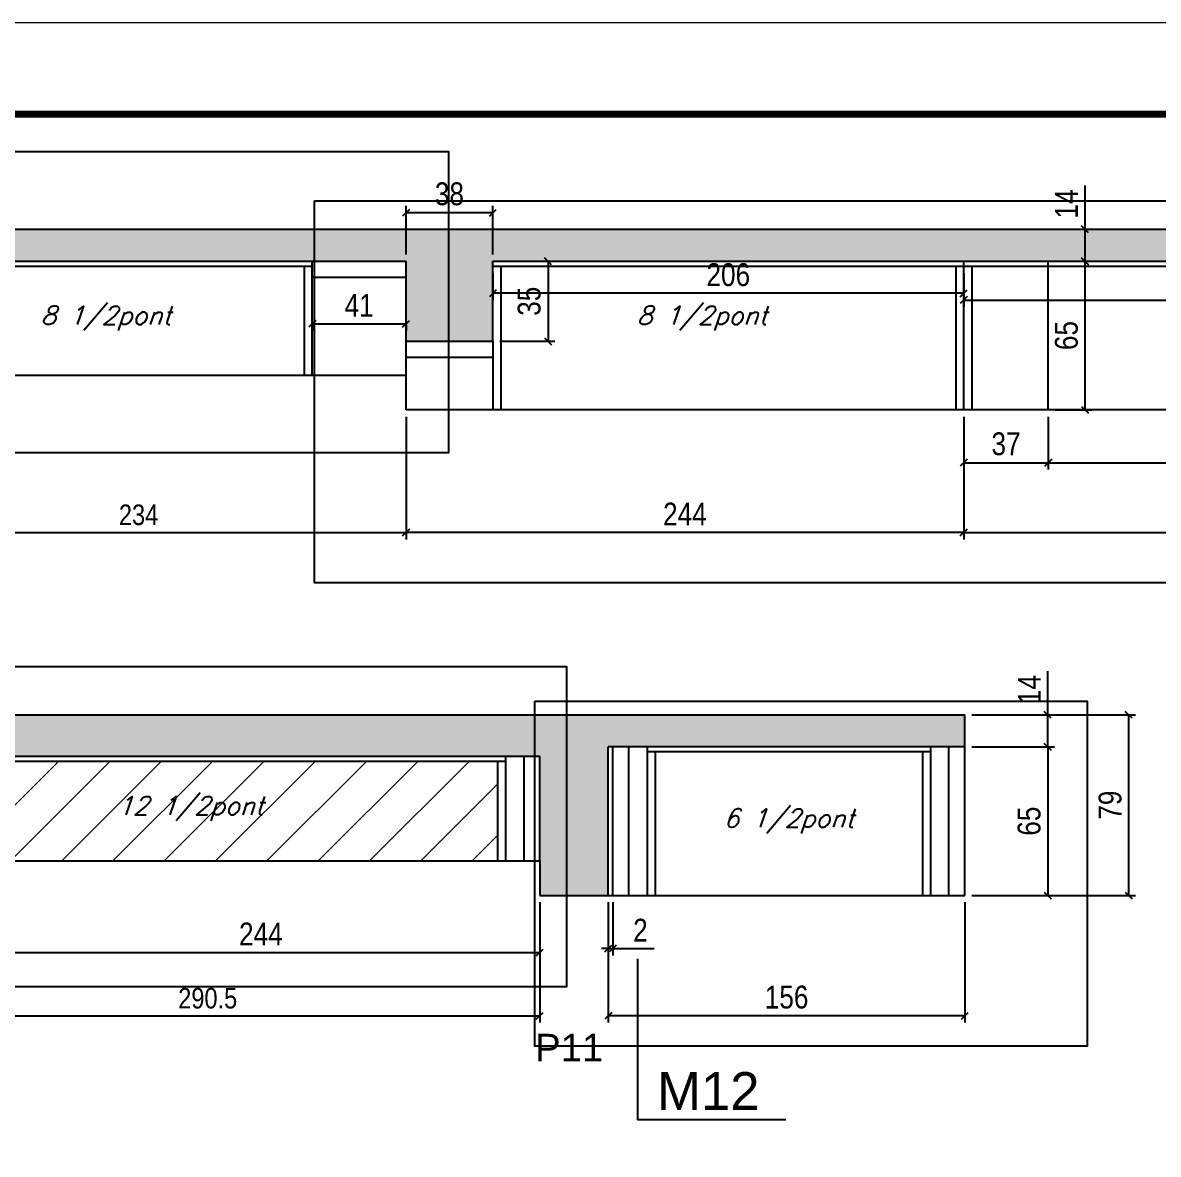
# Model space of a CAD drawing. Extents: x 2603 to 22413, y 1253 to 30260.
# Drawn here: x 4622.5 to 5119.3, y 16739.9 to 17234.8 of the extents above; entities that cross this region are included whole.
import ezdxf

# ---------------------------------------------------------------- set-up
doc = ezdxf.new("R2010")
doc.units = 0
doc.linetypes.add('DASHED', pattern=[0.75, 0.5, -0.25])
for name, color, linetype in [('5', 5, 'Continuous'), ('COTA', 241, 'Continuous'), ('NOMENCLATURA', 7, 'Continuous'), ('Painéis', 200, 'Continuous'), ('SARR_2.2x7', 40, 'Continuous'), ('SARR_3.5x7', 81, 'Continuous'), ('texto', 7, 'Continuous')]:
    doc.layers.add(name, color=color, linetype=linetype)
for name, color, linetype, lineweight in [('Folhas', 255, 'Continuous', 9), ('Hachura', 251, 'Continuous', 9), ('SARRAFO DE PRESSAO', 251, 'DASHED', 9)]:
    doc.layers.add(name, color=color, linetype=linetype, lineweight=lineweight)
doc.styles.add('COTA TECNICA', font='techl___.ttf', dxfattribs={"height": 10})
doc.styles.add('COTA TECNICA-50', font='techl___.ttf', dxfattribs={"height": 9})
doc.styles.add('Romans', font='romans.shx')
doc.styles.get("Standard").update_dxf_attribs({"font": 'arial.ttf'})
doc.dimstyles.new('COTA PAINEL-50', dxfattribs={"dimtxt": 9, "dimasz": 3, "dimexe": 3, "dimexo": 3, "dimgap": 3, "dimtad": 1, "dimdec": 1, "dimzin": 12, "dimdsep": 46, "dimtxsty": 'COTA TECNICA-50', "dimblk1": 'OBLIQUE', "dimblk2": 'OBLIQUE', "dimsah": 1, "dimcen": 0.9, "dimclrd": 4, "dimclre": 4, "dimclrt": 240, "dimadec": 1, "dimazin": 3, "dimtfac": 1, "dimtdec": 1, "dimtmove": 0, "dimatfit": 3, "dimfxl": 1, "dimtolj": 1, "dimtzin": 12, "dimarcsym": 0})
doc.dimstyles.new('PAINEL', dxfattribs={"dimtxt": 10, "dimasz": 3, "dimexe": 3, "dimexo": 3, "dimgap": 3, "dimtad": 1, "dimdec": 1, "dimzin": 12, "dimdsep": 46, "dimtxsty": 'COTA TECNICA', "dimblk1": 'OBLIQUE', "dimblk2": 'OBLIQUE', "dimsah": 1, "dimcen": 0.9, "dimclrd": 4, "dimclre": 4, "dimclrt": 240, "dimadec": 1, "dimazin": 3, "dimtfac": 1, "dimtdec": 1, "dimtmove": 0, "dimatfit": 3, "dimfxl": 1, "dimtolj": 1, "dimtzin": 12, "dimarcsym": 0})

# ---------------------------------------------------------------- blocks, each defined once
blk = doc.blocks.new('9999999999')
at = {"layer": 'Folhas'}
blk.add_lwpolyline([(98138.98, 34190.21), (99623.98, 34190.21), (99623.98, 35240.21), (98138.98, 35240.21)], close=True, dxfattribs=at)
at = {"layer": 'Folhas', "color": 30, "const_width": 3}
blk.add_lwpolyline([(98213.98, 34230.21), (99583.98, 34230.21), (99583.98, 35200.21), (98213.98, 35200.21)], close=True, dxfattribs=at)
blk = doc.blocks.new('_Oblique')
at = {"color": 0, "linetype": 'ByBlock', "lineweight": -2}
blk.add_line((-0.5, -0.5), (0.5, 0.5), dxfattribs=at)
blk = doc.blocks.new('*D377')
at = {"layer": 'COTA', "color": 4, "linetype": 'ByBlock', "lineweight": -2, "transparency": 16777216}
for p, q in [((4556.14, 17077.51), (4556.14, 17008.85)), ((4790.14, 17062.51), (4790.14, 17008.85)), ((4556.14, 17011.85), (4790.14, 17011.85))]:
    blk.add_line(p, q, dxfattribs=at)
at = {"layer": 'Defpoints', "color": 0, "linetype": 'ByBlock', "transparency": 16777216}
for p in [(4556.14, 17080.51), (4790.14, 17065.51), (4790.14, 17011.85)]:
    blk.add_point(p, dxfattribs=at)
at = {"layer": 'COTA', "color": 4, "linetype": 'ByBlock', "lineweight": -2, "transparency": 16777216, "xscale": 3, "yscale": 3, "zscale": 3, "rotation": 180}
blk.add_blockref('_Oblique', (4556.14, 17011.85), dxfattribs=at)
at = {"layer": 'COTA', "color": 4, "linetype": 'ByBlock', "lineweight": -2, "transparency": 16777216, "xscale": 3, "yscale": 3, "zscale": 3}
blk.add_blockref('_Oblique', (4790.14, 17011.85), dxfattribs=at)
at = {"layer": 'COTA', "color": 240, "linetype": 'ByBlock', "transparency": 16777216, "insert": (4673.14, 17019.55), "char_height": 9, "attachment_point": 5, "style": 'COTA TECNICA-50'}
blk.add_mtext('\\A1;234', dxfattribs=at)
blk = doc.blocks.new('*D378')
at = {"layer": 'COTA', "color": 4, "linetype": 'ByBlock', "lineweight": -2, "transparency": 16777216}
for p, q in [((5034.14, 17062.51), (5034.14, 17008.85)), ((5315.14, 17062.51), (5315.14, 17008.85)), ((5034.14, 17011.85), (5315.14, 17011.85))]:
    blk.add_line(p, q, dxfattribs=at)
at = {"layer": 'Defpoints', "color": 0, "linetype": 'ByBlock', "transparency": 16777216}
for p in [(5034.14, 17065.51), (5315.14, 17065.51), (5315.14, 17011.85)]:
    blk.add_point(p, dxfattribs=at)
at = {"layer": 'COTA', "color": 4, "linetype": 'ByBlock', "lineweight": -2, "transparency": 16777216, "xscale": 3, "yscale": 3, "zscale": 3, "rotation": 180}
blk.add_blockref('_Oblique', (5034.14, 17011.85), dxfattribs=at)
at = {"layer": 'COTA', "color": 4, "linetype": 'ByBlock', "lineweight": -2, "transparency": 16777216, "xscale": 3, "yscale": 3, "zscale": 3}
blk.add_blockref('_Oblique', (5315.14, 17011.85), dxfattribs=at)
at = {"layer": 'COTA', "color": 240, "linetype": 'ByBlock', "transparency": 16777216, "insert": (5174.64, 17019.44), "char_height": 9, "attachment_point": 5, "style": 'COTA TECNICA-50'}
blk.add_mtext('\\A1;281', dxfattribs=at)
blk = doc.blocks.new('*D2152')
at = {"layer": 'COTA', "color": 4, "linetype": 'ByBlock', "lineweight": -2, "transparency": 16777216}
for p, q in [((4790.14, 17062.51), (4790.14, 17008.85)), ((5034.14, 17062.51), (5034.14, 17008.85)), ((5034.14, 17011.85), (4790.14, 17011.85))]:
    blk.add_line(p, q, dxfattribs=at)
at = {"layer": 'Defpoints', "color": 0, "linetype": 'ByBlock', "transparency": 16777216}
for p in [(4790.14, 17065.51), (5034.14, 17065.51), (4790.14, 17011.85)]:
    blk.add_point(p, dxfattribs=at)
at = {"layer": 'COTA', "color": 4, "linetype": 'ByBlock', "lineweight": -2, "transparency": 16777216, "xscale": 3, "yscale": 3, "zscale": 3, "rotation": 180}
blk.add_blockref('_Oblique', (4790.14, 17011.85), dxfattribs=at)
at = {"layer": 'COTA', "color": 4, "linetype": 'ByBlock', "lineweight": -2, "transparency": 16777216, "xscale": 3, "yscale": 3, "zscale": 3}
blk.add_blockref('_Oblique', (5034.14, 17011.85), dxfattribs=at)
at = {"layer": 'COTA', "color": 240, "linetype": 'ByBlock', "transparency": 16777216, "insert": (4912.14, 17019.93), "char_height": 10, "attachment_point": 5, "style": 'COTA TECNICA'}
blk.add_mtext('\\A1;244', dxfattribs=at)
blk = doc.blocks.new('*D2153')
at = {"layer": 'COTA', "color": 4, "linetype": 'ByBlock', "lineweight": -2, "transparency": 16777216}
for p, q in [((4749.14, 17103.16), (4790.14, 17103.16)), ((4749.14, 17102.51), (4749.14, 17100.16)), ((4790.14, 17102.51), (4790.14, 17100.16))]:
    blk.add_line(p, q, dxfattribs=at)
at = {"layer": 'Defpoints', "color": 0, "linetype": 'ByBlock', "transparency": 16777216}
for p in [(4749.14, 17105.51), (4790.14, 17105.51), (4790.14, 17103.16)]:
    blk.add_point(p, dxfattribs=at)
at = {"layer": 'COTA', "color": 4, "linetype": 'ByBlock', "lineweight": -2, "transparency": 16777216, "xscale": 3, "yscale": 3, "zscale": 3, "rotation": 180}
blk.add_blockref('_Oblique', (4749.14, 17103.16), dxfattribs=at)
at = {"layer": 'COTA', "color": 4, "linetype": 'ByBlock', "lineweight": -2, "transparency": 16777216, "xscale": 3, "yscale": 3, "zscale": 3}
blk.add_blockref('_Oblique', (4790.14, 17103.16), dxfattribs=at)
at = {"layer": 'COTA', "color": 240, "linetype": 'ByBlock', "transparency": 16777216, "insert": (4769.64, 17111.23), "char_height": 10, "attachment_point": 5, "style": 'COTA TECNICA'}
blk.add_mtext('\\A1;41', dxfattribs=at)
blk = doc.blocks.new('*D2154')
at = {"layer": 'COTA', "color": 4, "linetype": 'ByBlock', "lineweight": -2, "transparency": 16777216}
for p, q in [((4790.14, 17133.51), (4790.14, 17154.71)), ((4828.14, 17133.51), (4828.14, 17154.71)), ((4828.14, 17151.71), (4790.14, 17151.71))]:
    blk.add_line(p, q, dxfattribs=at)
at = {"layer": 'Defpoints', "color": 0, "linetype": 'ByBlock', "transparency": 16777216}
for p in [(4790.14, 17151.71), (4790.14, 17130.51), (4828.14, 17130.51)]:
    blk.add_point(p, dxfattribs=at)
at = {"layer": 'COTA', "color": 4, "linetype": 'ByBlock', "lineweight": -2, "transparency": 16777216, "xscale": 3, "yscale": 3, "zscale": 3, "rotation": 180}
blk.add_blockref('_Oblique', (4790.14, 17151.71), dxfattribs=at)
at = {"layer": 'COTA', "color": 4, "linetype": 'ByBlock', "lineweight": -2, "transparency": 16777216, "xscale": 3, "yscale": 3, "zscale": 3}
blk.add_blockref('_Oblique', (4828.14, 17151.71), dxfattribs=at)
at = {"layer": 'COTA', "color": 240, "linetype": 'ByBlock', "transparency": 16777216, "insert": (4809.14, 17159.95), "char_height": 10, "attachment_point": 5, "style": 'COTA TECNICA'}
blk.add_mtext('\\A1;38', dxfattribs=at)
blk = doc.blocks.new('*D2158')
at = {"layer": 'COTA', "color": 4, "linetype": 'ByBlock', "lineweight": -2, "transparency": 16777216}
for p, q in [((5034.14, 17062.51), (5034.14, 17039.39)), ((5071.14, 17062.51), (5071.14, 17039.39)), ((5034.14, 17042.39), (5071.14, 17042.39))]:
    blk.add_line(p, q, dxfattribs=at)
at = {"layer": 'Defpoints', "color": 0, "linetype": 'ByBlock', "transparency": 16777216}
for p in [(5034.14, 17065.51), (5071.14, 17065.51), (5071.14, 17042.39)]:
    blk.add_point(p, dxfattribs=at)
at = {"layer": 'COTA', "color": 4, "linetype": 'ByBlock', "lineweight": -2, "transparency": 16777216, "xscale": 3, "yscale": 3, "zscale": 3, "rotation": 180}
blk.add_blockref('_Oblique', (5034.14, 17042.39), dxfattribs=at)
at = {"layer": 'COTA', "color": 4, "linetype": 'ByBlock', "lineweight": -2, "transparency": 16777216, "xscale": 3, "yscale": 3, "zscale": 3}
blk.add_blockref('_Oblique', (5071.14, 17042.39), dxfattribs=at)
at = {"layer": 'COTA', "color": 240, "linetype": 'ByBlock', "transparency": 16777216, "insert": (5052.64, 17050.61), "char_height": 10, "attachment_point": 5, "style": 'COTA TECNICA'}
blk.add_mtext('\\A1;37', dxfattribs=at)
blk = doc.blocks.new('*D2159')
at = {"layer": 'COTA', "color": 4, "linetype": 'ByBlock', "lineweight": -2, "transparency": 16777216}
for p, q in [((5071.14, 17062.51), (5071.14, 17039.39)), ((5315.14, 17062.51), (5315.14, 17039.39)), ((5071.14, 17042.39), (5315.14, 17042.39))]:
    blk.add_line(p, q, dxfattribs=at)
at = {"layer": 'Defpoints', "color": 0, "linetype": 'ByBlock', "transparency": 16777216}
for p in [(5071.14, 17065.51), (5315.14, 17065.51), (5315.14, 17042.39)]:
    blk.add_point(p, dxfattribs=at)
at = {"layer": 'COTA', "color": 4, "linetype": 'ByBlock', "lineweight": -2, "transparency": 16777216, "xscale": 3, "yscale": 3, "zscale": 3, "rotation": 180}
blk.add_blockref('_Oblique', (5071.14, 17042.39), dxfattribs=at)
at = {"layer": 'COTA', "color": 4, "linetype": 'ByBlock', "lineweight": -2, "transparency": 16777216, "xscale": 3, "yscale": 3, "zscale": 3}
blk.add_blockref('_Oblique', (5315.14, 17042.39), dxfattribs=at)
at = {"layer": 'COTA', "color": 240, "linetype": 'ByBlock', "transparency": 16777216, "insert": (5193.14, 17050.46), "char_height": 10, "attachment_point": 5, "style": 'COTA TECNICA'}
blk.add_mtext('\\A1;244', dxfattribs=at)
blk = doc.blocks.new('*D2040')
at = {"layer": 'COTA', "color": 4, "linetype": 'ByBlock', "lineweight": -2, "transparency": 16777216}
for p, q in [((5074.14, 17130.51), (5090.19, 17130.51)), ((5087.19, 17065.51), (5087.19, 17130.51)), ((5074.14, 17065.51), (5090.19, 17065.51))]:
    blk.add_line(p, q, dxfattribs=at)
at = {"layer": 'Defpoints', "color": 0, "linetype": 'ByBlock', "transparency": 16777216}
for p in [(5071.14, 17130.51), (5087.19, 17130.51), (5071.14, 17065.51)]:
    blk.add_point(p, dxfattribs=at)
at = {"layer": 'COTA', "color": 4, "linetype": 'ByBlock', "lineweight": -2, "transparency": 16777216, "xscale": 3, "yscale": 3, "zscale": 3}
for p, rotation in [((5087.19, 17130.51), 90), ((5087.19, 17065.51), 270)]:
    blk.add_blockref('_Oblique', p, dxfattribs=dict(at, rotation=rotation))
at = {"layer": 'COTA', "color": 240, "linetype": 'ByBlock', "transparency": 16777216, "insert": (5079.08, 17098.01), "char_height": 10, "attachment_point": 5, "rotation": 90, "style": 'COTA TECNICA'}
blk.add_mtext('\\A1;65', dxfattribs=at)
blk = doc.blocks.new('*D2041')
at = {"layer": 'COTA', "color": 4, "linetype": 'ByBlock', "lineweight": -2, "transparency": 16777216}
for p, q in [((5087.19, 17144.51), (5087.19, 17163.63)), ((5074.14, 17144.51), (5090.19, 17144.51)), ((5087.19, 17130.51), (5087.19, 17144.51)), ((5074.14, 17130.51), (5090.19, 17130.51))]:
    blk.add_line(p, q, dxfattribs=at)
at = {"layer": 'Defpoints', "color": 0, "linetype": 'ByBlock', "transparency": 16777216}
for p in [(5071.14, 17144.51), (5087.19, 17144.51), (5071.14, 17130.51)]:
    blk.add_point(p, dxfattribs=at)
at = {"layer": 'COTA', "color": 4, "linetype": 'ByBlock', "lineweight": -2, "transparency": 16777216, "xscale": 3, "yscale": 3, "zscale": 3}
for p, rotation in [((5087.19, 17144.51), 90), ((5087.19, 17130.51), 270)]:
    blk.add_blockref('_Oblique', p, dxfattribs=dict(at, rotation=rotation))
at = {"layer": 'COTA', "color": 240, "linetype": 'ByBlock', "transparency": 16777216, "insert": (5079.11, 17155.57), "char_height": 10, "attachment_point": 5, "rotation": 90, "style": 'COTA TECNICA'}
blk.add_mtext('\\A1;14', dxfattribs=at)
blk = doc.blocks.new('*D2042')
at = {"layer": 'COTA', "color": 4, "linetype": 'ByBlock', "lineweight": -2, "transparency": 16777216}
for p, q in [((4831.14, 17130.51), (4855.28, 17130.51)), ((4852.28, 17130.51), (4852.28, 17095.51)), ((4831.14, 17095.51), (4855.28, 17095.51))]:
    blk.add_line(p, q, dxfattribs=at)
at = {"layer": 'Defpoints', "color": 0, "linetype": 'ByBlock', "transparency": 16777216}
for p in [(4828.14, 17130.51), (4828.14, 17095.51), (4852.28, 17095.51)]:
    blk.add_point(p, dxfattribs=at)
at = {"layer": 'COTA', "color": 4, "linetype": 'ByBlock', "lineweight": -2, "transparency": 16777216, "xscale": 3, "yscale": 3, "zscale": 3}
for p, rotation in [((4852.28, 17130.51), 90), ((4852.28, 17095.51), 270)]:
    blk.add_blockref('_Oblique', p, dxfattribs=dict(at, rotation=rotation))
at = {"layer": 'COTA', "color": 240, "linetype": 'ByBlock', "transparency": 16777216, "insert": (4844.06, 17113.01), "char_height": 10, "attachment_point": 5, "rotation": 90, "style": 'COTA TECNICA'}
blk.add_mtext('\\A1;35', dxfattribs=at)
blk = doc.blocks.new('*D361')
at = {"layer": 'COTA', "color": 4, "linetype": 'ByBlock', "lineweight": -2, "transparency": 16777216}
for p, q in [((4558.14, 16865.1), (4558.14, 16797.48)), ((4848.64, 16850.1), (4848.64, 16797.48)), ((4558.14, 16800.48), (4848.64, 16800.48))]:
    blk.add_line(p, q, dxfattribs=at)
at = {"layer": 'Defpoints', "color": 0, "linetype": 'ByBlock', "transparency": 16777216}
for p in [(4558.14, 16868.1), (4848.64, 16853.1), (4848.64, 16800.48)]:
    blk.add_point(p, dxfattribs=at)
at = {"layer": 'COTA', "color": 4, "linetype": 'ByBlock', "lineweight": -2, "transparency": 16777216, "xscale": 3, "yscale": 3, "zscale": 3, "rotation": 180}
blk.add_blockref('_Oblique', (4558.14, 16800.48), dxfattribs=at)
at = {"layer": 'COTA', "color": 4, "linetype": 'ByBlock', "lineweight": -2, "transparency": 16777216, "xscale": 3, "yscale": 3, "zscale": 3}
blk.add_blockref('_Oblique', (4848.64, 16800.48), dxfattribs=at)
at = {"layer": 'COTA', "color": 240, "linetype": 'ByBlock', "transparency": 16777216, "insert": (4703.39, 16808.1), "char_height": 9, "attachment_point": 5, "style": 'COTA TECNICA-50'}
blk.add_mtext('\\A1;290.5', dxfattribs=at)
blk = doc.blocks.new('*D2047')
at = {"layer": 'COTA', "color": 4, "linetype": 'ByBlock', "lineweight": -2, "transparency": 16777216}
for p, q in [((4604.64, 16865.1), (4604.64, 16825.17)), ((4848.64, 16850.1), (4848.64, 16825.17)), ((4604.64, 16828.17), (4848.64, 16828.17))]:
    blk.add_line(p, q, dxfattribs=at)
at = {"layer": 'Defpoints', "color": 0, "linetype": 'ByBlock', "transparency": 16777216}
for p in [(4604.64, 16868.1), (4848.64, 16853.1), (4848.64, 16828.17)]:
    blk.add_point(p, dxfattribs=at)
at = {"layer": 'COTA', "color": 4, "linetype": 'ByBlock', "lineweight": -2, "transparency": 16777216, "xscale": 3, "yscale": 3, "zscale": 3, "rotation": 180}
blk.add_blockref('_Oblique', (4604.64, 16828.17), dxfattribs=at)
at = {"layer": 'COTA', "color": 4, "linetype": 'ByBlock', "lineweight": -2, "transparency": 16777216, "xscale": 3, "yscale": 3, "zscale": 3}
blk.add_blockref('_Oblique', (4848.64, 16828.17), dxfattribs=at)
at = {"layer": 'COTA', "color": 240, "linetype": 'ByBlock', "transparency": 16777216, "insert": (4726.64, 16836.25), "char_height": 10, "attachment_point": 5, "style": 'COTA TECNICA'}
blk.add_mtext('\\A1;244', dxfattribs=at)
blk = doc.blocks.new('*D2048')
at = {"layer": 'COTA', "color": 4, "linetype": 'ByBlock', "lineweight": -2, "transparency": 16777216}
for p, q in [((4878.64, 16850.1), (4878.64, 16797.48)), ((5034.64, 16850.1), (5034.64, 16797.48)), ((5034.64, 16800.48), (4878.64, 16800.48))]:
    blk.add_line(p, q, dxfattribs=at)
at = {"layer": 'Defpoints', "color": 0, "linetype": 'ByBlock', "transparency": 16777216}
for p in [(4878.64, 16853.1), (5034.64, 16853.1), (4878.64, 16800.48)]:
    blk.add_point(p, dxfattribs=at)
at = {"layer": 'COTA', "color": 4, "linetype": 'ByBlock', "lineweight": -2, "transparency": 16777216, "xscale": 3, "yscale": 3, "zscale": 3, "rotation": 180}
blk.add_blockref('_Oblique', (4878.64, 16800.48), dxfattribs=at)
at = {"layer": 'COTA', "color": 4, "linetype": 'ByBlock', "lineweight": -2, "transparency": 16777216, "xscale": 3, "yscale": 3, "zscale": 3}
blk.add_blockref('_Oblique', (5034.64, 16800.48), dxfattribs=at)
at = {"layer": 'COTA', "color": 240, "linetype": 'ByBlock', "transparency": 16777216, "insert": (4956.64, 16808.58), "char_height": 10, "attachment_point": 5, "style": 'COTA TECNICA'}
blk.add_mtext('\\A1;156', dxfattribs=at)
blk = doc.blocks.new('*D2032')
at = {"layer": 'COTA', "color": 4, "linetype": 'ByBlock', "lineweight": -2, "transparency": 16777216}
for p, q in [((4878.64, 16850.1), (4878.64, 16826.91)), ((4880.64, 16850.1), (4880.64, 16826.91)), ((4878.64, 16829.91), (4875.64, 16829.91)), ((4878.64, 16829.91), (4880.64, 16829.91)), ((4880.64, 16829.91), (4898.76, 16829.91))]:
    blk.add_line(p, q, dxfattribs=at)
at = {"layer": 'Defpoints', "color": 0, "linetype": 'ByBlock', "transparency": 16777216}
for p in [(4878.64, 16853.1), (4880.64, 16853.1), (4880.64, 16829.91)]:
    blk.add_point(p, dxfattribs=at)
at = {"layer": 'COTA', "color": 4, "linetype": 'ByBlock', "lineweight": -2, "transparency": 16777216, "xscale": 3, "yscale": 3, "zscale": 3}
blk.add_blockref('_Oblique', (4878.64, 16829.91), dxfattribs=at)
at = {"layer": 'COTA', "color": 4, "linetype": 'ByBlock', "lineweight": -2, "transparency": 16777216, "xscale": 3, "yscale": 3, "zscale": 3, "rotation": 180}
blk.add_blockref('_Oblique', (4880.64, 16829.91), dxfattribs=at)
at = {"layer": 'COTA', "color": 240, "linetype": 'ByBlock', "transparency": 16777216, "insert": (4892.7, 16837.91), "char_height": 10, "attachment_point": 5, "style": 'COTA TECNICA'}
blk.add_mtext('\\A1;2', dxfattribs=at)
blk = doc.blocks.new('*D1920')
at = {"layer": 'COTA', "color": 4, "linetype": 'ByBlock', "lineweight": -2, "transparency": 16777216}
for p, q in [((5037.64, 16918.1), (5073.88, 16918.1)), ((5070.88, 16918.1), (5070.88, 16853.1)), ((5037.64, 16853.1), (5073.88, 16853.1))]:
    blk.add_line(p, q, dxfattribs=at)
at = {"layer": 'Defpoints', "color": 0, "linetype": 'ByBlock', "transparency": 16777216}
for p in [(5034.64, 16918.1), (5034.64, 16853.1), (5070.88, 16853.1)]:
    blk.add_point(p, dxfattribs=at)
at = {"layer": 'COTA', "color": 4, "linetype": 'ByBlock', "lineweight": -2, "transparency": 16777216, "xscale": 3, "yscale": 3, "zscale": 3}
for p, rotation in [((5070.88, 16918.1), 90), ((5070.88, 16853.1), 270)]:
    blk.add_blockref('_Oblique', p, dxfattribs=dict(at, rotation=rotation))
at = {"layer": 'COTA', "color": 240, "linetype": 'ByBlock', "transparency": 16777216, "insert": (5062.78, 16885.6), "char_height": 10, "attachment_point": 5, "rotation": 90, "style": 'COTA TECNICA'}
blk.add_mtext('\\A1;65', dxfattribs=at)
blk = doc.blocks.new('*D1921')
at = {"layer": 'COTA', "color": 4, "linetype": 'ByBlock', "lineweight": -2, "transparency": 16777216}
for p, q in [((5070.88, 16932.1), (5070.88, 16951.22)), ((5037.64, 16932.1), (5073.88, 16932.1)), ((5070.88, 16918.1), (5070.88, 16932.1)), ((5037.64, 16918.1), (5073.88, 16918.1))]:
    blk.add_line(p, q, dxfattribs=at)
at = {"layer": 'Defpoints', "color": 0, "linetype": 'ByBlock', "transparency": 16777216}
for p in [(5034.64, 16932.1), (5070.88, 16932.1), (5034.64, 16918.1)]:
    blk.add_point(p, dxfattribs=at)
at = {"layer": 'COTA', "color": 4, "linetype": 'ByBlock', "lineweight": -2, "transparency": 16777216, "xscale": 3, "yscale": 3, "zscale": 3}
for p, rotation in [((5070.88, 16932.1), 90), ((5070.88, 16918.1), 270)]:
    blk.add_blockref('_Oblique', p, dxfattribs=dict(at, rotation=rotation))
at = {"layer": 'COTA', "color": 240, "linetype": 'ByBlock', "transparency": 16777216, "insert": (5062.81, 16943.16), "char_height": 10, "attachment_point": 5, "rotation": 90, "style": 'COTA TECNICA'}
blk.add_mtext('\\A1;14', dxfattribs=at)
blk = doc.blocks.new('*D1922')
at = {"layer": 'COTA', "color": 4, "linetype": 'ByBlock', "lineweight": -2, "transparency": 16777216}
for p, q in [((5037.64, 16932.1), (5109.33, 16932.1)), ((5106.33, 16853.1), (5106.33, 16932.1)), ((5037.64, 16853.1), (5109.33, 16853.1))]:
    blk.add_line(p, q, dxfattribs=at)
at = {"layer": 'Defpoints', "color": 0, "linetype": 'ByBlock', "transparency": 16777216}
for p in [(5034.64, 16932.1), (5106.33, 16932.1), (5034.64, 16853.1)]:
    blk.add_point(p, dxfattribs=at)
at = {"layer": 'COTA', "color": 4, "linetype": 'ByBlock', "lineweight": -2, "transparency": 16777216, "xscale": 3, "yscale": 3, "zscale": 3}
for p, rotation in [((5106.33, 16932.1), 90), ((5106.33, 16853.1), 270)]:
    blk.add_blockref('_Oblique', p, dxfattribs=dict(at, rotation=rotation))
at = {"layer": 'COTA', "color": 240, "linetype": 'ByBlock', "transparency": 16777216, "insert": (5098.23, 16892.6), "char_height": 10, "attachment_point": 5, "rotation": 90, "style": 'COTA TECNICA'}
blk.add_mtext('\\A1;79', dxfattribs=at)
blk = doc.blocks.new('*D3309')
at = {"layer": 'COTA', "color": 4, "lineweight": -2, "transparency": 16777216}
for p, q in [((4828.14, 17125.31), (4828.14, 17113.48)), ((5034.14, 17125.31), (5034.14, 17113.48)), ((5034.14, 17116.48), (4828.14, 17116.48))]:
    blk.add_line(p, q, dxfattribs=at)
at = {"layer": 'Defpoints', "color": 0, "transparency": 16777216}
for p in [(4828.14, 17128.31), (5034.14, 17128.31), (4828.14, 17116.48)]:
    blk.add_point(p, dxfattribs=at)
at = {"layer": 'COTA', "color": 4, "lineweight": -2, "transparency": 16777216, "xscale": 3, "yscale": 3, "zscale": 3, "rotation": 180}
blk.add_blockref('_Oblique', (4828.14, 17116.48), dxfattribs=at)
at = {"layer": 'COTA', "color": 4, "lineweight": -2, "transparency": 16777216, "xscale": 3, "yscale": 3, "zscale": 3}
blk.add_blockref('_Oblique', (5034.14, 17116.48), dxfattribs=at)
at = {"layer": 'COTA', "color": 240, "transparency": 16777216, "insert": (4931.14, 17124.58), "char_height": 10, "attachment_point": 5, "style": 'COTA TECNICA'}
blk.add_mtext('\\A1;206', dxfattribs=at)
blk = doc.blocks.new('*D3310')
at = {"layer": 'COTA', "color": 4, "lineweight": -2, "transparency": 16777216}
for p, q in [((5034.14, 17125.31), (5034.14, 17110.54)), ((5288.14, 17125.31), (5288.14, 17110.54)), ((5034.14, 17113.54), (5288.14, 17113.54))]:
    blk.add_line(p, q, dxfattribs=at)
at = {"layer": 'Defpoints', "color": 0, "transparency": 16777216}
for p in [(5034.14, 17128.31), (5288.14, 17128.31), (5288.14, 17113.54)]:
    blk.add_point(p, dxfattribs=at)
at = {"layer": 'COTA', "color": 4, "lineweight": -2, "transparency": 16777216, "xscale": 3, "yscale": 3, "zscale": 3, "rotation": 180}
blk.add_blockref('_Oblique', (5034.14, 17113.54), dxfattribs=at)
at = {"layer": 'COTA', "color": 4, "lineweight": -2, "transparency": 16777216, "xscale": 3, "yscale": 3, "zscale": 3}
blk.add_blockref('_Oblique', (5288.14, 17113.54), dxfattribs=at)
at = {"layer": 'COTA', "color": 240, "transparency": 16777216, "insert": (5161.14, 17121.65), "char_height": 10, "attachment_point": 5, "style": 'COTA TECNICA'}
blk.add_mtext('\\A1;254', dxfattribs=at)

msp = doc.modelspace()

# ---------------------------------------------------------------- hatches: boundary and pattern name
at = {"layer": 'COTA', "linetype": 'ByBlock'}
h = msp.add_hatch(dxfattribs=at)
h.set_pattern_fill('AR-CONC', color=256, scale=0.03)
h.set_pattern_definition([(50, (-126418.0314, -5371.0305), (5.46554007, -0.47817257), [0.5715, -6.2865]), (355, (-126418.0314, -5371.0305), (-1.05730264, 5.73170536), [0.4572, -5.02921753]), (100.4514447, (-126417.576, -5371.0704), (4.40823741, 5.25353256), [0.48570026, -5.34270734]), (46.1842, (-126418.0314, -5369.5065), (8.13237123, -1.26126984), [0.85725, -9.42975]), (96.6355576, (-126417.354, -5369.612), (7.122124, 7.42278374), [0.7285507, -8.01406824]), (351.184151, (-126418.031, -5369.5065), (7.122124, 7.42278374), [0.685799, -7.54379196]), (21, (-126417.2694, -5369.8875), (4.54843174, -3.06795595), [0.5715, -6.2865]), (326, (-126417.2694, -5369.8875), (1.85406085, 5.52563898), [0.4572, -5.0292]), (71.451445, (-126416.8904, -5370.143), (6.40249258, 2.45768307), [0.48570026, -5.34269813]), (37.5, (-126418.0314, -5371.0305), (0.092658098, 2.536651166), [0, -4.96824, 0, -5.1054, 0, -5.04825]), (7.5, (-126418.0314, -5371.0305), (2.004589875, 3.005417245), [0, -2.91084, 0, -4.85394, 0, -1.92405]), (327.5, (-126419.7307, -5371.0305), (4.067717855, -0.17186232), [0, -1.905, 0, -5.9436, 0, -7.8867]), (317.5, (-126420.4927, -5371.0305), (4.44387544, 0.76279473), [0, -2.4765, 0, -3.94716, 0, -5.6007])])
h.paths.add_polyline_path([(5288.14, 17080.51), (5315.14, 17080.51), (5315.14, 17113.51), (5579.14, 17113.51), (5579.14, 17129.51), (5315.14, 17129.51), (5315.14, 17144.51), (4312.14, 17144.51), (4312.14, 17095.51), (4350.14, 17095.51), (4350.14, 17130.51), (4790.14, 17130.51), (4790.14, 17095.51), (4828.14, 17095.51), (4828.14, 17130.51), (5288.14, 17130.51)])
h = msp.add_hatch(dxfattribs=at)
h.set_pattern_fill('AR-CONC', color=256, scale=0.03)
h.set_pattern_definition([(50, (-126418.0314, -5350.0723), (5.46554007, -0.47817257), [0.5715, -6.2865]), (355, (-126418.0314, -5350.0723), (-1.05730264, 5.73170536), [0.4572, -5.02921753]), (100.4514447, (-126417.576, -5350.112), (4.40823741, 5.25353256), [0.48570026, -5.34270734]), (46.1842, (-126418.0314, -5348.548), (8.13237123, -1.26126984), [0.85725, -9.42975]), (96.6355576, (-126417.354, -5348.6534), (7.122124, 7.42278374), [0.7285507, -8.01406824]), (351.184151, (-126418.031, -5348.548), (7.122124, 7.42278374), [0.685799, -7.54379196]), (21, (-126417.2694, -5348.9293), (4.54843174, -3.06795595), [0.5715, -6.2865]), (326, (-126417.2694, -5348.9293), (1.85406085, 5.52563898), [0.4572, -5.0292]), (71.451445, (-126416.8904, -5349.185), (6.40249258, 2.45768307), [0.48570026, -5.34269813]), (37.5, (-126418.0314, -5350.0723), (0.092658098, 2.536651166), [0, -4.96824, 0, -5.1054, 0, -5.04825]), (7.5, (-126418.0314, -5350.0723), (2.004589875, 3.005417245), [0, -2.91084, 0, -4.85394, 0, -1.92405]), (327.5, (-126419.7307, -5350.0723), (4.067717855, -0.17186232), [0, -1.905, 0, -5.9436, 0, -7.8867]), (317.5, (-126420.4927, -5350.0723), (4.44387544, 0.76279473), [0, -2.4765, 0, -3.94716, 0, -5.6007])])
h.paths.add_polyline_path([(4878.64, 16918.1), (5034.64, 16918.1), (5034.64, 16932.1), (4312.14, 16932.1), (4312.14, 16914.1), (4848.64, 16914.1), (4848.64, 16868.1), (4848.64, 16853.1), (4878.64, 16853.1)])
at = {"layer": 'Hachura', "linetype": 'ByBlock'}
h = msp.add_hatch(dxfattribs=at)
h.set_pattern_fill('ANSI31', color=256, scale=5)
h.set_pattern_definition([(45, (-126418.031, -5371.03), (-11.2253202, 11.2253202), [])])
h.paths.add_polyline_path([(4332.64, 16911.9), (4332.64, 16868.1), (4554.64, 16868.1), (4554.64, 16911.9)])
h.paths.add_polyline_path([(4830.14, 16868.1), (4830.14, 16911.9), (4604.64, 16911.9), (4604.64, 16868.1)])
h.paths.add_polyline_path([(4561.64, 16868.1), (4604.64, 16868.1), (4604.64, 16911.9), (4561.64, 16911.9)])

# ---------------------------------------------------------------- linework, layer by layer
at = {"layer": 'COTA', "linetype": 'ByBlock'}
for p, q in [((4312.14, 17144.51), (5315.14, 17144.51)), ((4749.14, 17080.51), (4749.14, 17130.51)), ((4312.14, 16932.1), (5034.64, 16932.1)), ((5034.64, 16918.1), (5034.64, 16932.1)), ((4848.64, 16868.1), (4848.64, 16853.1)), ((4848.64, 16853.1), (4878.64, 16853.1))]:
    msp.add_line(p, q, dxfattribs=at)
at = {"layer": 'COTA'}
for points in [[(4292.49, 17178.52), (4808.66, 17178.52), (4808.66, 17046.65), (4292.49, 17046.65)], [(4750.05, 17156.89), (5305.33, 17156.89), (5305.33, 16989.79), (4750.05, 16989.79)], [(4291.74, 16953.18), (4860.35, 16953.18), (4860.35, 16813.13), (4291.74, 16813.13)], [(4846.57, 16938.16), (5088.16, 16938.16), (5088.16, 16787.17), (4846.57, 16787.17)]]:
    msp.add_lwpolyline(points, close=True, dxfattribs=at)
at = {"layer": 'NOMENCLATURA', "linetype": 'Continuous'}
for p in [(4891.46, 16825.45), (4956.32, 16754.9)]:
    msp.add_line(p, (4891.46, 16754.9), dxfattribs=at)
at = {"layer": 'Painéis', "linetype": 'Continuous'}
for p, q in [((4350.14, 17130.51), (4790.14, 17130.51)), ((4790.14, 17065.51), (4790.14, 17130.51)), ((4828.14, 17130.51), (5288.14, 17130.51)), ((4828.14, 17095.51), (4828.14, 17130.51)), ((5034.14, 17065.51), (5034.14, 17130.51)), ((5071.14, 17065.51), (5071.14, 17130.51)), ((4790.14, 17095.51), (4828.14, 17095.51)), ((4790.14, 17080.51), (4312.14, 17080.51)), ((5315.14, 17065.51), (4790.14, 17065.51)), ((5034.64, 16918.1), (4878.64, 16918.1)), ((4878.64, 16853.1), (4878.64, 16918.1)), ((4880.64, 16853.1), (4880.64, 16918.1)), ((5034.64, 16853.1), (5034.64, 16918.1)), ((4312.14, 16914.1), (4848.64, 16914.1)), ((4848.64, 16868.1), (4848.64, 16914.1)), ((4848.64, 16868.1), (4312.14, 16868.1)), ((4878.64, 16853.1), (5034.64, 16853.1))]:
    msp.add_line(p, q, dxfattribs=at)
at = {"layer": 'SARR_2.2x7', "linetype": 'Continuous'}
for p, q in [((4556.14, 17128.31), (4749.14, 17128.31)), ((4828.14, 17128.31), (5034.14, 17128.31)), ((5034.14, 17128.31), (5288.14, 17128.31)), ((4749.14, 17123.51), (4790.14, 17123.51)), ((4790.14, 17088.51), (4828.14, 17088.51)), ((4887.64, 16853.1), (4887.64, 16918.1)), ((5027.64, 16853.1), (5027.64, 16918.1)), ((4558.14, 16911.9), (4833.64, 16911.9)), ((4841.64, 16914.1), (4841.64, 16868.1)), ((5019.64, 16915.9), (4895.64, 16915.9))]:
    msp.add_line(p, q, dxfattribs=at)
at = {"layer": 'SARR_3.5x7'}
for p, q in [((4745.64, 17128.31), (4745.64, 17080.51)), ((4831.64, 17128.31), (4831.64, 17065.51)), ((5030.64, 17128.31), (5030.64, 17065.51)), ((5037.64, 17128.31), (5037.64, 17065.51)), ((4828.14, 17095.51), (4828.14, 17065.51)), ((4895.64, 16918.1), (4895.64, 16853.1)), ((5019.64, 16918.1), (5019.64, 16853.1)), ((4830.14, 16911.9), (4830.14, 16868.1)), ((4833.64, 16914.1), (4833.64, 16868.1)), ((4899.14, 16915.9), (4899.14, 16853.1)), ((5016.14, 16915.9), (5016.14, 16853.1))]:
    msp.add_line(p, q, dxfattribs=at)

# ---------------------------------------------------------------- block references
at = {"layer": 'SARRAFO DE PRESSAO', "color": 6, "linetype": 'ByBlock'}
msp.add_blockref('9999999999', (-93951.01, -18005.36), dxfattribs=at)

# ---------------------------------------------------------------- texts
at = {"layer": '5', "linetype": 'Continuous'}
msp.add_text('P11', height=12, rotation=360, dxfattribs=at).set_placement((4846.6, 16780.58))
at = {"layer": 'NOMENCLATURA', "linetype": 'Continuous'}
msp.add_text('M12', height=16.5, dxfattribs=at).set_placement((4899.96, 16759.33))
at = {"layer": 'texto', "color": 2, "char_height": 8, "attachment_point": 5, "style": 'Romans'}
for s, insert in [('{\\Q19;\\C256;8 1/2pont}', (4658.84, 17105.51)), ('{\\Q19;\\C256;8 1/2pont}', (4919.64, 17105.51)), ('{\\Q19;\\C256;12 1/2pont}', (4695.89, 16891.1)), ('{\\Q19;\\C256;6 1/2pont}', (4957.64, 16885.6))]:
    msp.add_mtext(s, dxfattribs=dict(at, insert=insert))

# ---------------------------------------------------------------- dimensions: what is measured, and where the dimension line sits
at = {"layer": 'COTA', "linetype": 'ByBlock'}
for base, p1, p2, picture, middle in [((4790.14, 17151.71), (4828.14, 17130.51), (4790.14, 17130.51), '*D2154', (4809.14, 17159.95)), ((4790.14, 17103.16), (4749.14, 17105.51), (4790.14, 17105.51), '*D2153', (4769.64, 17111.23)), ((5071.14, 17042.39), (5034.14, 17065.51), (5071.14, 17065.51), '*D2158', (5052.64, 17050.61)), ((4880.64, 16829.91), (4878.64, 16853.1), (4880.64, 16853.1), '*D2032', (4892.7, 16837.91)), ((4878.64, 16800.48), (5034.64, 16853.1), (4878.64, 16853.1), '*D2048', (4956.64, 16808.58))]:
    dim = msp.add_linear_dim(base=base, p1=p1, p2=p2, dimstyle='PAINEL', dxfattribs=at)
    dim.commit()
    dim.dimension.update_dxf_attribs({"geometry": picture, "text_midpoint": middle})
for base, p1, p2, angle, picture, middle in [((5087.19, 17144.51), (5071.14, 17130.51), (5071.14, 17144.51), 90, '*D2041', (5079.11, 17155.57)), ((4852.28, 17095.51), (4828.14, 17130.51), (4828.14, 17095.51), 90, '*D2042', (4844.06, 17113.01)), ((5087.19, 17130.51), (5071.14, 17065.51), (5071.14, 17130.51), 90, '*D2040', (5079.08, 17098.01)), ((4790.14, 17011.85), (5034.14, 17065.51), (4790.14, 17065.51), 180, '*D2152', (4912.14, 17019.93)), ((5070.88, 16932.1), (5034.64, 16918.1), (5034.64, 16932.1), 90, '*D1921', (5062.81, 16943.16)), ((5106.33, 16932.1), (5034.64, 16853.1), (5034.64, 16932.1), 90, '*D1922', (5098.23, 16892.6)), ((5070.88, 16853.1), (5034.64, 16918.1), (5034.64, 16853.1), 90, '*D1920', (5062.78, 16885.6))]:
    dim = msp.add_linear_dim(base=base, p1=p1, p2=p2, angle=angle, dimstyle='PAINEL', dxfattribs=at)
    dim.commit()
    dim.dimension.update_dxf_attribs({"geometry": picture, "text_midpoint": middle})
at = {"layer": 'COTA'}
for base, p2, picture, middle in [((4828.14, 17116.48), (4828.14, 17128.31), '*D3309', (4931.14, 17124.58)), ((5288.14, 17113.54), (5288.14, 17128.31), '*D3310', (5161.14, 17121.65))]:
    dim = msp.add_linear_dim(base=base, p1=(5034.14, 17128.31), p2=p2, dimstyle='PAINEL', dxfattribs=at)
    dim.commit()
    dim.dimension.update_dxf_attribs({"geometry": picture, "text_midpoint": middle})
at = {"layer": 'COTA', "linetype": 'ByBlock'}
for base, p1, p2, picture, middle in [((4790.14, 17011.85), (4556.14, 17080.51), (4790.14, 17065.51), '*D377', (4673.14, 17019.55)), ((5315.14, 17011.85), (5034.14, 17065.51), (5315.14, 17065.51), '*D378', (5174.64, 17019.44)), ((4848.64, 16800.48), (4558.14, 16868.1), (4848.64, 16853.1), '*D361', (4703.39, 16808.1))]:
    dim = msp.add_linear_dim(base=base, p1=p1, p2=p2, angle=180, dimstyle='COTA PAINEL-50', override={"dimarcsym": 1}, dxfattribs=at)
    dim.commit()
    dim.dimension.update_dxf_attribs({"geometry": picture, "text_midpoint": middle})
for base, p1, p2, picture, middle in [((5315.14, 17042.39), (5071.14, 17065.51), (5315.14, 17065.51), '*D2159', (5193.14, 17050.46)), ((4848.64, 16828.17), (4604.64, 16868.1), (4848.64, 16853.1), '*D2047', (4726.64, 16836.25))]:
    dim = msp.add_linear_dim(base=base, p1=p1, p2=p2, dimstyle='PAINEL', override={"dimtmove": 1}, dxfattribs=at)
    dim.commit()
    dim.dimension.update_dxf_attribs({"geometry": picture, "text_midpoint": middle})

doc.saveas('drawing.dxf')
